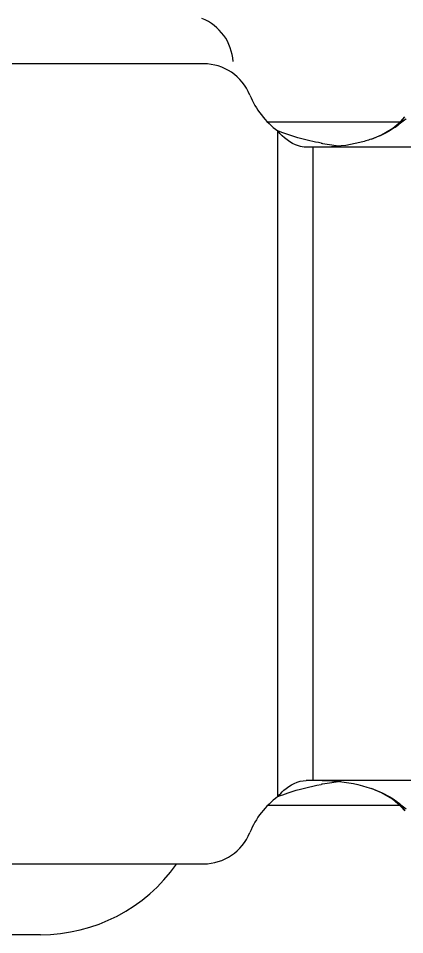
# Model space of a CAD drawing. Extents: x 1725261 to 1937680, y 860327 to 1571294.
# Drawn here: x 1854893.1 to 1855082.9, y 1227622 to 1228071.6 of the extents above; entities that cross this region are included whole.
import ezdxf

# ---------------------------------------------------------------- set-up
doc = ezdxf.new("R2010")
doc.units = 0
doc.header["$LTSCALE"] = 1000
doc.header["$MEASUREMENT"] = 0

msp = doc.modelspace()

# ---------------------------------------------------------------- linework, layer by layer
for p, q in [((1854984.12, 1228049.28), (1854640.34, 1228049.28)), ((1855080.1, 1228019.53), (1855082.9, 1228023.22)), ((1855080.57, 1228020.66), (1855015.68, 1228020.66)), ((1855020.59, 1227689.73), (1855020.59, 1228016.3)), ((1855409.47, 1228008.39), (1855034.49, 1228008.39)), ((1855037.94, 1227697.64), (1855037.94, 1228008.39)), ((1855409.47, 1227697.64), (1855034.49, 1227697.64)), ((1855080.58, 1227685.38), (1855015.68, 1227685.38)), ((1855080.1, 1227686.51), (1855082.9, 1227682.82)), ((1854640.34, 1227656.76), (1854984.12, 1227656.76)), ((1854904.06, 1227622), (1854675.09, 1227622))]:
    msp.add_line(p, q)
for points in [[(1855066.54, 1228012.32), (1855071.58, 1228014.41), (1855077, 1228017.62), (1855080.93, 1228020.96), (1855082.9, 1228023.21)], [(1855082.9, 1227682.83), (1855080.89, 1227685.12), (1855076.96, 1227688.44), (1855071.56, 1227691.63), (1855066.54, 1227693.72)]]:
    msp.add_lwpolyline(points)
for centre, radius, start, end in [((1854974.14, 1228048.83), 24.53, 3.6522, 67.9757), ((1854984.12, 1228024.75), 24.53, 22.0243, 90), ((1855044.77, 1228049.28), 40.89, 202.0243, 233.7485), ((1855064.15, 1228133.14), 124.83, 259.7299, 260.0443), ((1855063.95, 1228131.78), 123.45, 260.0279, 264.2434), ((1855064.15, 1227572.89), 124.83, 99.9557, 100.2701), ((1855063.94, 1227574.26), 123.44, 95.7509, 99.9721), ((1855044.77, 1227656.76), 40.89, 126.2515, 157.9757), ((1854984.12, 1227681.29), 24.53, 270, 337.9757), ((1854904.06, 1227703.78), 81.78, 270, 324.7468)]:
    msp.add_arc(centre, radius, start, end)
for points, knots in [([(1855083.67, 1228022.24), (1855083.39, 1228022.04), (1855082.16, 1228021.18), (1855080.99, 1228020.25), (1855080.1, 1228019.53)], [0, 0, 0, 0, 0.231104, 1, 1, 1, 1]), ([(1855080.1, 1228019.53), (1855079.26, 1228018.85), (1855075.1, 1228015.84), (1855070.37, 1228013.66), (1855066.54, 1228012.32)], [0, 0, 0, 0, 0.210146, 1, 1, 1, 1]), ([(1855041.89, 1228010.31), (1855040.04, 1228010.65), (1855032.81, 1228012.13), (1855025.7, 1228014.26), (1855020.59, 1228016.3)], [0, 0, 0, 0, 0.255037, 1, 1, 1, 1]), ([(1855034.49, 1228008.39), (1855033.23, 1228008.39), (1855027.8, 1228009.38), (1855023.27, 1228013.1), (1855020.59, 1228016.3)], [0, 0, 0, 0, 0.231026, 1, 1, 1, 1]), ([(1855066.54, 1228012.32), (1855064.69, 1228011.67), (1855056.81, 1228009.33), (1855048.55, 1228008.39), (1855042.31, 1228008.39)], [0, 0, 0, 0, 0.239548, 1, 1, 1, 1]), ([(1855020.59, 1227689.73), (1855021.51, 1227690.83), (1855025.22, 1227694.7), (1855030.52, 1227697.64), (1855034.49, 1227697.64)], [0, 0, 0, 0, 0.266, 1, 1, 1, 1]), ([(1855020.59, 1227689.73), (1855022.26, 1227690.39), (1855029.19, 1227692.93), (1855036.39, 1227694.73), (1855041.89, 1227695.72)], [0, 0, 0, 0, 0.242689, 1, 1, 1, 1]), ([(1855042.31, 1227697.64), (1855044.42, 1227697.64), (1855052.62, 1227697.32), (1855060.79, 1227695.73), (1855066.54, 1227693.72)], [0, 0, 0, 0, 0.257456, 1, 1, 1, 1]), ([(1855066.54, 1227693.72), (1855067.92, 1227693.23), (1855072.7, 1227691.36), (1855077.25, 1227688.82), (1855080.1, 1227686.51)], [0, 0, 0, 0, 0.285604, 1, 1, 1, 1]), ([(1855080.1, 1227686.51), (1855080.41, 1227686.25), (1855081.58, 1227685.32), (1855082.77, 1227684.41), (1855083.67, 1227683.8)], [0, 0, 0, 0, 0.26918, 1, 1, 1, 1])]:
    msp.add_open_spline(points, degree=3, knots=knots)

doc.saveas('drawing.dxf')
